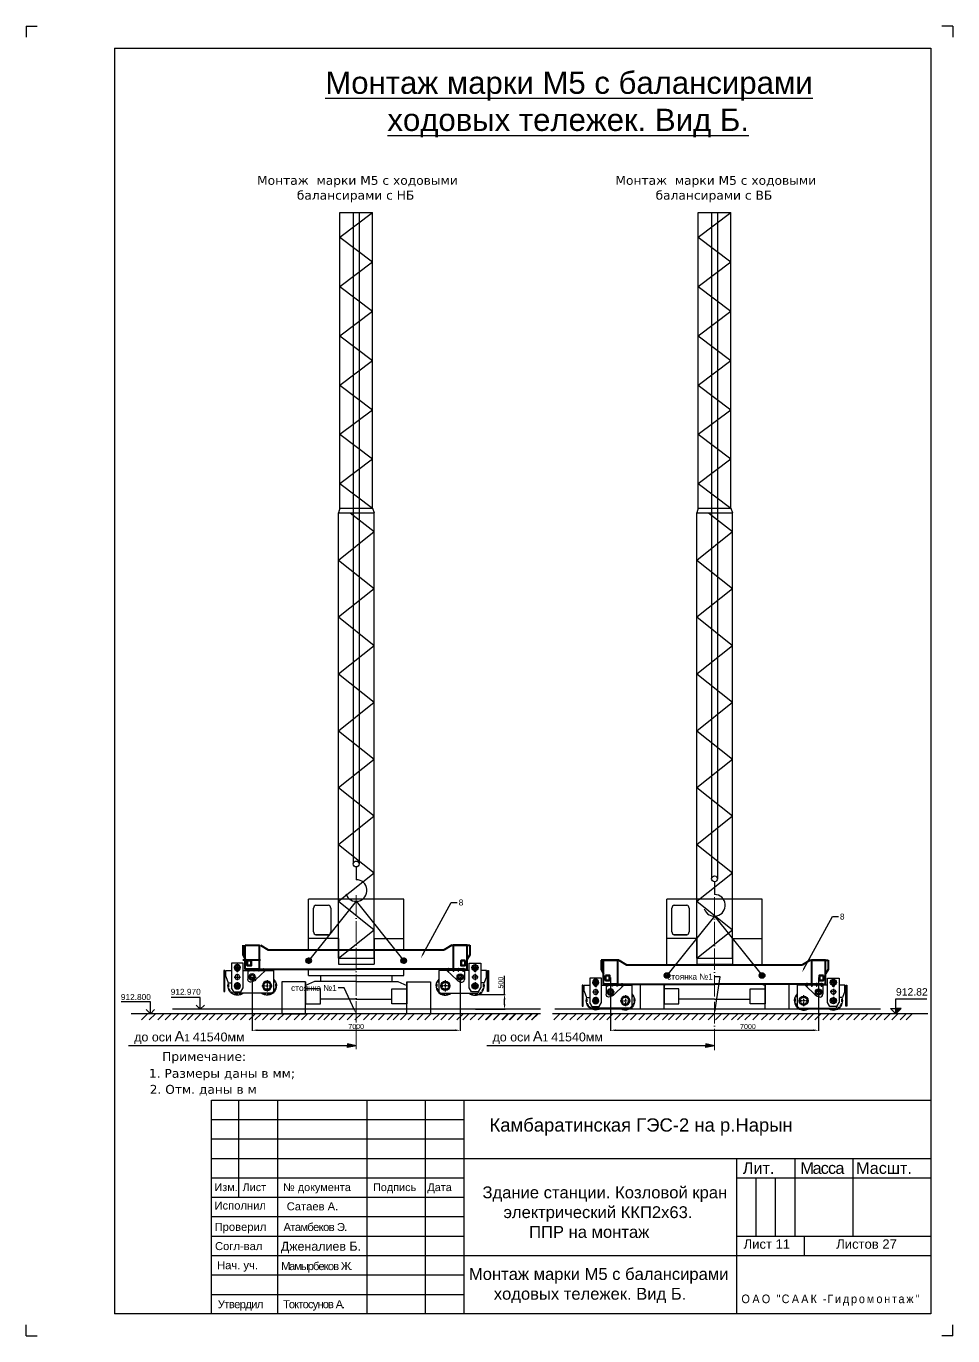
# Model space of a CAD drawing. Header units: millimetres. Extents: x 155577 to 993706, y -295114 to -113927.
# Drawn here: x 465454 to 496639, y -282929 to -238825 of the extents above; entities that cross this region are included whole.
import ezdxf
from ezdxf import colors
from ezdxf.entities.mleader import LeaderData, LeaderLine
from ezdxf.math import Vec2, Vec3

# ---------------------------------------------------------------- set-up
doc = ezdxf.new("R2010")
doc.units = ezdxf.units.MM
doc.linetypes.add('ACAD_ISO04W100', pattern=[30, 24, -3, 0, -3])
doc.linetypes.add('штриховая2', pattern=[9.525, 6.35, -3.175])
doc.layers.add('ось', color=160, linetype='Continuous', lineweight=15)
doc.layers.add('размер', color=84, linetype='Continuous', lineweight=18)
doc.styles.add('rom', font='times.ttf')
doc.styles.get("Standard").update_dxf_attribs({"font": 'arial.ttf'})
doc.dimstyles.new('ISO-25', dxfattribs={"dimtxt": 170, "dimasz": 170, "dimexe": 20, "dimexo": 10, "dimgap": 40, "dimtad": 1, "dimtxsty": 'Standard', "dimcen": 2.5, "dimadec": 0, "dimazin": 0, "dimtfac": 1, "dimtmove": 0, "dimatfit": 3, "dimfxl": 0, "dimarcsym": 0})

# ---------------------------------------------------------------- blocks, each defined once
blk = doc.blocks.new('ходов тележка 2')
for p, q in [((-400, -829), (-400, 0)), ((-400, 0), (0, 0)), ((0, 0), (0, -829)), ((-400, -245), (-1416, -245)), ((-1416, -245), (-1416, -1014)), ((-552, -206), (-1151, -206)), ((-1151, -206), (-1151, -246)), ((-1151, -206), (-1151, -246)), ((-1151, -246), (-816, -565)), ((-552, -246), (-552, -206)), ((-552, -245), (-552, -548)), ((-552, -246), (-552, -245)), ((191, -245), (0, -245)), ((191, -446), (191, -245)), ((-315, -960), (-400, -829)), ((-85, -960), (0, -829)), ((105, -658), (0, -658)), ((191, -446), (105, -658)), ((-1416, -1014), (-106, -1014)), ((-85, -960), (-315, -960)), ((-85, -960), (-106, -1014))]:
    blk.add_line(p, q)
at = {"linetype": 'ACAD_ISO04W100', "ltscale": 4}
for p, q in [((-78, -147), (-322, -147)), ((-200, -21), (-200, -305)), ((-200, -363), (-200, -575)), ((-1026, -764), (-1374, -764)), ((-1200, -576), (-1200, -951)), ((-80, -764), (-320, -764)), ((-93, -469), (-307, -469)), ((-200, -637), (-200, -884))]:
    blk.add_line(p, q, dxfattribs=at)
at = {"linetype": 'ACAD_ISO04W100', "ltscale": 2}
blk.add_line((-571, -469), (-829, -469), dxfattribs=at)
for points in [[(-1070, -189), (-1105, -189), (-1105, -206), (-1070, -206)], [(-1070, -245), (-1105, -245), (-1105, -262), (-1070, -262)], [(-907, -189), (-942, -189), (-942, -206), (-907, -206)], [(-907, -189), (-942, -189), (-942, -206), (-907, -206)], [(-907, -245), (-942, -245), (-942, -262), (-907, -262)], [(-907, -245), (-942, -245), (-942, -262), (-907, -262)], [(-744, -189), (-780, -189), (-780, -206), (-744, -206)], [(-744, -189), (-780, -189), (-780, -206), (-744, -206)], [(-744, -245), (-780, -245), (-780, -262), (-744, -262)], [(-744, -245), (-780, -245), (-780, -262), (-744, -262)], [(-582, -189), (-617, -189), (-617, -206), (-582, -206)], [(-582, -245), (-617, -245), (-617, -262), (-582, -262)], [(216, -245), (256, -245), (256, -953), (216, -953)]]:
    blk.add_lwpolyline(points, close=True)
for points in [[(-1079, -206), (-1079, -181), (-1096, -181), (-1096, -206)], [(-1096, -245), (-1096, -270), (-1079, -270), (-1079, -245)], [(-917, -206), (-917, -181), (-933, -181), (-933, -206)], [(-917, -206), (-917, -181), (-933, -181), (-933, -206)], [(-933, -245), (-933, -270), (-917, -270), (-917, -245)], [(-933, -245), (-933, -270), (-917, -270), (-917, -245)], [(-754, -206), (-754, -181), (-770, -181), (-770, -206)], [(-754, -206), (-754, -181), (-770, -181), (-770, -206)], [(-770, -245), (-770, -270), (-754, -270), (-754, -245)], [(-770, -245), (-770, -270), (-754, -270), (-754, -245)], [(-591, -206), (-591, -181), (-607, -181), (-607, -206)], [(-607, -245), (-607, -270), (-591, -270), (-591, -245)]]:
    blk.add_lwpolyline(points)
for centre, radius in [((-700, -469), 106), ((-760, -412), 8.66), ((-700, -469), 66.5), ((-638, -412), 8.66), ((-200, -147), 103), ((-200, -147), 80), ((-200, -469), 80.2), ((-200, -147), 40.2), ((-1200, -764), 156), ((-1200, -764), 134), ((-1310, -730), 8.66), ((-1310, -796), 8.66), ((-1280, -680), 8.66), ((-1280, -847), 8.66), ((-1233, -654), 8.66), ((-1233, -873), 8.66), ((-1167, -654), 8.66), ((-1167, -873), 8.66), ((-1120, -680), 8.66), ((-1120, -847), 8.66), ((-1090, -730), 8.66), ((-1090, -796), 8.66), ((-760, -533), 8.66), ((-638, -533), 8.66), ((-200, -764), 103), ((-200, -764), 80), ((-200, -764), 40.2)]:
    blk.add_circle(centre, radius)
for centre, radius, start, end in [((-199, -239), 43.3, 181.1905, 357.2684), ((-1200, -764), 315, 133.1834, 307.5665), ((-609, -337), 308, 227.7454, 258.2859), ((-646, -548), 93.8, 254.2629, 0.1237), ((-200, -764), 315, 232.4335, 19.7364)]:
    blk.add_arc(centre, radius, start, end)
at = {"linetype": 'штриховая2', "ltscale": 15}
for centre, start, end in [((-1200, -764), 138.0159, 300.5734), ((-200, -764), 239.4266, 21.5187)]:
    blk.add_arc(centre, 290, start, end, dxfattribs=at)
blk = doc.blocks.new('ГАК ДЭКа')
blk.add_line((284780, 30287), (284780, 29857))
blk.add_circle((284780, 30387), 100)
blk.add_arc((284780, 29494), 363, 198.8478, 90)
blk = doc.blocks.new('A4')
at = {"color": 4}
for p, q in [((839180.34, -1943.12), (839180.34, -1945.62)), ((839180.34, -1943.12), (839182.84, -1943.12)), ((839390.34, -1943.12), (839387.84, -1943.12)), ((839390.34, -1943.12), (839390.34, -1945.62)), ((839180.34, -2240.12), (839180.34, -2237.62)), ((839390.34, -2240.12), (839390.34, -2237.62)), ((839180.34, -2240.12), (839182.84, -2240.12)), ((839390.34, -2240.12), (839387.84, -2240.12))]:
    blk.add_line(p, q, dxfattribs=at)
for p, q in [((839200.34, -1948.12), (839200.34, -2235.12)), ((839200.34, -1948.12), (839385.34, -1948.12)), ((839385.34, -1948.12), (839385.34, -2235.12)), ((839385.34, -2235.12), (839200.34, -2235.12))]:
    blk.add_line(p, q)
blk = doc.blocks.new('*D99')
at = {"layer": 'Defpoints', "color": 0, "transparency": 16777216}
for p in [(473059, -270849), (480059, -270849), (480059, -272640)]:
    blk.add_point(p, dxfattribs=at)
at = {"layer": 'размер', "color": 0, "lineweight": -2, "transparency": 16777216}
for p, q in [((473059, -270859), (473059, -272660)), ((480059, -270859), (480059, -272660)), ((473229, -272640), (479889, -272640))]:
    blk.add_line(p, q, dxfattribs=at)
at = {"layer": 'размер', "color": 0, "transparency": 16777216}
for points in [[(473229, -272611), (473229, -272668), (473059, -272640)], [(479889, -272611), (479889, -272668), (480059, -272640)]]:
    blk.add_solid(points, dxfattribs=at)
at = {"layer": 'размер', "color": 0, "transparency": 16777216, "insert": (476559, -272513), "char_height": 170, "attachment_point": 5}
blk.add_mtext('7000', dxfattribs=at)
blk = doc.blocks.new('*D66')
at = {"layer": 'Defpoints', "color": 0, "transparency": 16777216}
for p in [(480559, -271434), (481553, -271434), (480561, -271934)]:
    blk.add_point(p, dxfattribs=at)
at = {"layer": 'размер', "color": 0, "lineweight": -2, "transparency": 16777216}
for p, q in [((481553, -271434), (481553, -270809)), ((480569, -271434), (481573, -271434)), ((481553, -271764), (481553, -271604)), ((480571, -271934), (481573, -271934))]:
    blk.add_line(p, q, dxfattribs=at)
at = {"layer": 'размер', "color": 0, "transparency": 16777216}
for points in [[(481524, -271604), (481581, -271604), (481553, -271434)], [(481524, -271764), (481581, -271764), (481553, -271934)]]:
    blk.add_solid(points, dxfattribs=at)
at = {"layer": 'размер', "color": 0, "transparency": 16777216, "insert": (481426, -271036), "char_height": 170, "attachment_point": 5, "rotation": 90}
blk.add_mtext('500', dxfattribs=at)
blk = doc.blocks.new('*D116')
at = {"layer": 'Defpoints', "color": 0, "transparency": 16777216}
for p in [(485119, -270849), (492119, -270849), (492119, -272640)]:
    blk.add_point(p, dxfattribs=at)
at = {"layer": 'размер', "color": 0, "lineweight": -2, "transparency": 16777216}
for p, q in [((485119, -270859), (485119, -272660)), ((492119, -270859), (492119, -272660)), ((485289, -272640), (491949, -272640))]:
    blk.add_line(p, q, dxfattribs=at)
at = {"layer": 'размер', "color": 0, "transparency": 16777216}
for points in [[(485289, -272611), (485289, -272668), (485119, -272640)], [(491949, -272611), (491949, -272668), (492119, -272640)]]:
    blk.add_solid(points, dxfattribs=at)
at = {"layer": 'размер', "color": 0, "transparency": 16777216, "insert": (489744, -272513), "char_height": 170, "attachment_point": 5}
blk.add_mtext('7000', dxfattribs=at)

msp = doc.modelspace()

# ---------------------------------------------------------------- hatches: boundary and pattern name
for points in [[(494721.237, -272083.806), (494898.013, -271907.029), (494721.237, -271907.029)], [(476558.877, -273159.617), (476266.563, -273100.194), (476266.563, -273159.617), (476266.563, -273219.04)], [(488619.281, -273159.617), (488326.968, -273100.194), (488326.968, -273159.617), (488326.968, -273219.04)]]:
    msp.add_hatch(color=256).paths.add_polyline_path(points)

# ---------------------------------------------------------------- linework, layer by layer
for p, q in [((476008.877, -255059.241), (476008.877, -245100.96)), ((476008.877, -245100.96), (477108.877, -245100.96)), ((476008.877, -245930.817), (477108.877, -245100.96)), ((476459.169, -245100.96), (476458.762, -267009.432)), ((476658.547, -245100.96), (476658.76, -267035.277)), ((477108.877, -255059.241), (477108.877, -245100.96)), ((488069.281, -255059.241), (488069.281, -245100.96)), ((488069.281, -245100.96), (489169.281, -245100.96)), ((488069.281, -245930.817), (489169.281, -245100.96)), ((488519.583, -245100.96), (488519.166, -267509.432)), ((488718.947, -245100.96), (488719.165, -267535.277)), ((489169.281, -255059.241), (489169.281, -245100.96)), ((476008.877, -245930.817), (477108.877, -246760.673)), ((488069.281, -245930.817), (489169.281, -246760.673)), ((476008.877, -247590.53), (477108.877, -246760.673)), ((488069.281, -247590.53), (489169.281, -246760.673)), ((476008.877, -247590.53), (477108.877, -248420.387)), ((488069.281, -247590.53), (489169.281, -248420.387)), ((476008.877, -249250.244), (477108.877, -248420.387)), ((488069.281, -249250.244), (489169.281, -248420.387)), ((476008.877, -249250.244), (477108.877, -250080.1)), ((488069.281, -249250.244), (489169.281, -250080.1)), ((476008.877, -250909.957), (477108.877, -250080.1)), ((488069.281, -250909.957), (489169.281, -250080.1)), ((476008.877, -250909.957), (477108.877, -251739.814)), ((488069.281, -250909.957), (489169.281, -251739.814)), ((476008.877, -252569.67), (477108.877, -251739.814)), ((488069.281, -252569.67), (489169.281, -251739.814)), ((476008.877, -252569.67), (477108.877, -253399.527)), ((488069.281, -252569.67), (489169.281, -253399.527)), ((476008.877, -254229.384), (477108.877, -253399.527)), ((488069.281, -254229.384), (489169.281, -253399.527)), ((476008.877, -254229.384), (477108.877, -255059.241)), ((488069.281, -254229.384), (489169.281, -255059.241)), ((476008.877, -255059.241), (475958.877, -255209.241)), ((475958.877, -270209.241), (475958.877, -255209.241)), ((475958.877, -255209.241), (477158.877, -255209.241)), ((476008.877, -255059.241), (477108.877, -255059.241)), ((476358.82, -255209.241), (477158.877, -255847.581)), ((477108.877, -255059.241), (477158.877, -255209.241)), ((477158.877, -270209.241), (477158.877, -255209.241)), ((488069.281, -255059.241), (488019.281, -255209.241)), ((488019.281, -270209.241), (488019.281, -255209.241)), ((488019.281, -255209.241), (489219.281, -255209.241)), ((488069.281, -255059.241), (489169.281, -255059.241)), ((488419.225, -255209.241), (489219.281, -255847.581)), ((489169.281, -255059.241), (489219.281, -255209.241)), ((489219.281, -270209.241), (489219.281, -255209.241)), ((475958.877, -256805.025), (477158.877, -255847.581)), ((488019.281, -256805.025), (489219.281, -255847.581)), ((475958.877, -256805.025), (477158.877, -257762.469)), ((488019.281, -256805.025), (489219.281, -257762.469)), ((475958.877, -258719.913), (477158.877, -257762.469)), ((488019.281, -258719.913), (489219.281, -257762.469)), ((475958.877, -258719.913), (477158.877, -259677.357)), ((488019.281, -258719.913), (489219.281, -259677.357)), ((475958.877, -260634.801), (477158.877, -259677.357)), ((488019.281, -260634.801), (489219.281, -259677.357)), ((475958.877, -260634.801), (477158.877, -261592.245)), ((488019.281, -260634.801), (489219.281, -261592.245)), ((475958.877, -262549.689), (477158.877, -261592.245)), ((488019.281, -262549.689), (489219.281, -261592.245)), ((475958.877, -262549.689), (477158.877, -263507.133)), ((488019.281, -262549.689), (489219.281, -263507.133)), ((475958.877, -264464.577), (477158.877, -263507.133)), ((488019.281, -264464.577), (489219.281, -263507.133)), ((475958.877, -264464.577), (477158.877, -265422.021)), ((488019.281, -264464.577), (489219.281, -265422.021)), ((475958.877, -266379.465), (477158.877, -265422.021)), ((488019.281, -266379.465), (489219.281, -265422.021)), ((475958.877, -266379.465), (477158.877, -267336.909)), ((488019.281, -266379.465), (489219.281, -267336.909)), ((475958.877, -268294.353), (477158.877, -267336.909)), ((488019.281, -268294.353), (489219.281, -267336.909)), ((474958.877, -269933.806), (474958.877, -268228.806)), ((478158.877, -268228.806), (474958.877, -268228.806)), ((475126.455, -269329.04), (475126.455, -268523.43)), ((475205.889, -268423.524), (475623.983, -268423.524)), ((475703.418, -268523.43), (475703.418, -269329.04)), ((475958.877, -268294.353), (477158.877, -269251.797)), ((478158.877, -269933.806), (478158.877, -268228.806)), ((487019.281, -270433.806), (487019.281, -268228.806)), ((490219.281, -268228.806), (487019.281, -268228.806)), ((487186.86, -269329.04), (487186.86, -268523.43)), ((487266.294, -268423.524), (487684.388, -268423.524)), ((487763.822, -268523.43), (487763.822, -269329.04)), ((488019.281, -268294.353), (489219.281, -269251.797)), ((490219.281, -270433.806), (490219.281, -268228.806)), ((475623.983, -269428.946), (475205.889, -269428.946)), ((475205.889, -269428.946), (475623.983, -269428.946)), ((475958.877, -270209.241), (477158.877, -269251.797)), ((487684.388, -269428.946), (487266.294, -269428.946)), ((487266.294, -269428.946), (487684.388, -269428.946)), ((488019.281, -270209.241), (489219.281, -269251.797)), ((475958.877, -269548.503), (474958.877, -269548.503)), ((475958.877, -269548.503), (475958.877, -270409.241)), ((477158.877, -269548.503), (477158.877, -270409.241)), ((477158.877, -269548.503), (478158.877, -269548.503)), ((488019.281, -269548.503), (487019.281, -269548.503)), ((488019.281, -269548.503), (488019.281, -270409.241)), ((489219.281, -269548.503), (489219.281, -270409.241)), ((489219.281, -269548.503), (490219.281, -269548.503)), ((474857.277, -270295.984), (475060.476, -270295.984)), ((474958.877, -270192.322), (474958.877, -270399.647)), ((475958.877, -270209.241), (477158.877, -270209.241)), ((478057.277, -270295.984), (478260.476, -270295.984)), ((478158.877, -270192.322), (478158.877, -270399.647)), ((488019.281, -270209.241), (489219.281, -270209.241)), ((474958.877, -270799.082), (478158.877, -270799.082)), ((475359.439, -270799.082), (475359.439, -270999.082)), ((475359.439, -270799.082), (477758.314, -270799.082)), ((475958.877, -270409.241), (477158.877, -270409.241)), ((477758.314, -270799.082), (477758.314, -270999.082)), ((478158.877, -270799.082), (478158.877, -270586.078)), ((486917.682, -270795.984), (487120.881, -270795.984)), ((487019.281, -270692.322), (487019.281, -270899.647)), ((488019.281, -270409.241), (489219.281, -270409.241)), ((490117.682, -270795.984), (490320.881, -270795.984)), ((490219.281, -270692.322), (490219.281, -270899.647)), ((474858.877, -271013.806), (474058.877, -271013.806)), ((474058.877, -271013.806), (474058.877, -272083.806)), ((475159.439, -270999.082), (474858.877, -271131.306)), ((474858.877, -272083.806), (474858.877, -271013.806)), ((474858.877, -271013.806), (474858.877, -271248.806)), ((476558.877, -270999.082), (475159.439, -270999.082)), ((476558.877, -270999.082), (477958.314, -270999.082)), ((477958.314, -270999.082), (478258.877, -271131.306)), ((478258.877, -271013.806), (479058.877, -271013.806)), ((478258.877, -272083.806), (478258.877, -271013.806)), ((478258.877, -271013.806), (478258.877, -271248.806)), ((479058.877, -271013.806), (479058.877, -272083.806)), ((486119.281, -271086.078), (486119.281, -271933.806)), ((486919.281, -271933.806), (486919.281, -271086.078)), ((487022.091, -271086.078), (486919.281, -271131.306)), ((486919.281, -271086.078), (486919.281, -271248.806)), ((490216.472, -271086.078), (490319.281, -271131.306)), ((490319.281, -271933.806), (490319.281, -271086.078)), ((490319.281, -271086.078), (490319.281, -271248.806)), ((491119.281, -271086.078), (491119.281, -271933.806)), ((471311.95, -271533.806), (470329.173, -271533.806)), ((471311.95, -271933.806), (471311.95, -271533.806)), ((476558.877, -271588.806), (475358.877, -271588.806)), ((476558.877, -271588.806), (477758.877, -271588.806)), ((488619.281, -271588.806), (487419.281, -271588.806)), ((488619.281, -271588.806), (489819.281, -271588.806)), ((494721.237, -272083.806), (494721.237, -271583.806)), ((494721.237, -271583.806), (495759.766, -271583.806)), ((469633.309, -271683.806), (468650.532, -271683.806)), ((470372.241, -272083.806), (468985.614, -272083.806)), ((469333.925, -272287.453), (469537.572, -272083.806)), ((469633.309, -272083.806), (469491.887, -271942.384)), ((469596.557, -272287.453), (469800.204, -272083.806)), ((469633.309, -272083.806), (469633.309, -271683.806)), ((469633.309, -272083.806), (469774.73, -271942.384)), ((469881.702, -272287.453), (470085.349, -272083.806)), ((469881.702, -272287.453), (470085.349, -272083.806)), ((469881.702, -272287.453), (470085.349, -272083.806)), ((470129.325, -272287.453), (470332.972, -272083.806)), ((482764.765, -271933.806), (470372.241, -271933.806)), ((470391.957, -272287.453), (470595.604, -272083.806)), ((470677.102, -272287.453), (470880.749, -272083.806)), ((470878.268, -272287.453), (471081.915, -272083.806)), ((470878.268, -272287.453), (471081.915, -272083.806)), ((471125.891, -272287.453), (471329.538, -272083.806)), ((471311.95, -271933.806), (471170.528, -271792.384)), ((471311.95, -271933.806), (471453.371, -271792.384)), ((471388.523, -272287.453), (471592.17, -272083.806)), ((471608.719, -272287.453), (471812.366, -272083.806)), ((471871.351, -272287.453), (472074.998, -272083.806)), ((472156.496, -272287.453), (472360.143, -272083.806)), ((472156.496, -272287.453), (472360.143, -272083.806)), ((472156.496, -272287.453), (472360.143, -272083.806)), ((472404.119, -272287.453), (472607.766, -272083.806)), ((472666.751, -272287.453), (472870.398, -272083.806)), ((472951.896, -272287.453), (473155.543, -272083.806)), ((473153.062, -272287.453), (473356.709, -272083.806)), ((473153.062, -272287.453), (473356.709, -272083.806)), ((473400.685, -272287.453), (473604.332, -272083.806)), ((473663.317, -272287.453), (473866.964, -272083.806)), ((473926.304, -272287.453), (474129.951, -272083.806)), ((474188.937, -272287.453), (474392.583, -272083.806)), ((474474.081, -272287.453), (474677.728, -272083.806)), ((474474.081, -272287.453), (474677.728, -272083.806)), ((474474.081, -272287.453), (474677.728, -272083.806)), ((474721.704, -272287.453), (474925.351, -272083.806)), ((474984.337, -272287.453), (475187.983, -272083.806)), ((475269.481, -272287.453), (475473.128, -272083.806)), ((475470.647, -272287.453), (475674.294, -272083.806)), ((475470.647, -272287.453), (475674.294, -272083.806)), ((475718.27, -272287.453), (475921.917, -272083.806)), ((475980.902, -272287.453), (476184.549, -272083.806)), ((476255.626, -272287.453), (476459.272, -272083.806)), ((476518.258, -272287.453), (476721.905, -272083.806)), ((476803.403, -272287.453), (477007.05, -272083.806)), ((476803.403, -272287.453), (477007.05, -272083.806)), ((476803.403, -272287.453), (477007.05, -272083.806)), ((477051.026, -272287.453), (477254.672, -272083.806)), ((477313.658, -272287.453), (477517.305, -272083.806)), ((477598.803, -272287.453), (477802.45, -272083.806)), ((477799.969, -272287.453), (478003.616, -272083.806)), ((477799.969, -272287.453), (478003.616, -272083.806)), ((478047.592, -272287.453), (478251.238, -272083.806)), ((478310.224, -272287.453), (478513.871, -272083.806)), ((478607.694, -272287.453), (478811.341, -272083.806)), ((478870.327, -272287.453), (479073.974, -272083.806)), ((479155.472, -272287.453), (479359.118, -272083.806)), ((479155.472, -272287.453), (479359.118, -272083.806)), ((479155.472, -272287.453), (479359.118, -272083.806)), ((479403.094, -272287.453), (479606.741, -272083.806)), ((479665.727, -272287.453), (479869.374, -272083.806)), ((479950.872, -272287.453), (480154.518, -272083.806)), ((480152.038, -272287.453), (480355.684, -272083.806)), ((480152.038, -272287.453), (480355.684, -272083.806)), ((480399.66, -272287.453), (480603.307, -272083.806)), ((480662.293, -272287.453), (480865.939, -272083.806)), ((480914.572, -272287.453), (481118.219, -272083.806)), ((480931.341, -272287.453), (481134.988, -272083.806)), ((481177.204, -272287.453), (481380.851, -272083.806)), ((481193.973, -272287.453), (481397.62, -272083.806)), ((481462.349, -272287.453), (481665.996, -272083.806)), ((481462.349, -272287.453), (481665.996, -272083.806)), ((481462.349, -272287.453), (481665.996, -272083.806)), ((481479.118, -272287.453), (481682.765, -272083.806)), ((481479.118, -272287.453), (481682.765, -272083.806)), ((481479.118, -272287.453), (481682.765, -272083.806)), ((481709.972, -272287.453), (481913.619, -272083.806)), ((481726.741, -272287.453), (481930.388, -272083.806)), ((481972.604, -272287.453), (482176.251, -272083.806)), ((481989.373, -272287.453), (482193.02, -272083.806)), ((482257.749, -272287.453), (482461.396, -272083.806)), ((482274.518, -272287.453), (482478.165, -272083.806)), ((482458.915, -272287.453), (482662.562, -272083.806)), ((482458.915, -272287.453), (482662.562, -272083.806)), ((482475.684, -272287.453), (482679.331, -272083.806)), ((483206.135, -272287.453), (483409.782, -272083.806)), ((494205.961, -271933.806), (483240.303, -271933.806)), ((483468.767, -272287.453), (483672.414, -272083.806)), ((483753.912, -272287.453), (483957.559, -272083.806)), ((483753.912, -272287.453), (483957.559, -272083.806)), ((483753.912, -272287.453), (483957.559, -272083.806)), ((484001.535, -272287.453), (484205.182, -272083.806)), ((484264.167, -272287.453), (484467.814, -272083.806)), ((484549.312, -272287.453), (484752.959, -272083.806)), ((484750.478, -272287.453), (484954.125, -272083.806)), ((484750.478, -272287.453), (484954.125, -272083.806)), ((484998.101, -272287.453), (485201.748, -272083.806)), ((485260.733, -272287.453), (485464.38, -272083.806)), ((485523.72, -272287.453), (485727.367, -272083.806)), ((485786.353, -272287.453), (485989.999, -272083.806)), ((486071.497, -272287.453), (486275.144, -272083.806)), ((486071.497, -272287.453), (486275.144, -272083.806)), ((486071.497, -272287.453), (486275.144, -272083.806)), ((486319.12, -272287.453), (486522.767, -272083.806)), ((486581.753, -272287.453), (486785.399, -272083.806)), ((486866.897, -272287.453), (487070.544, -272083.806)), ((487068.063, -272287.453), (487271.71, -272083.806)), ((487068.063, -272287.453), (487271.71, -272083.806)), ((487315.686, -272287.453), (487519.333, -272083.806)), ((487578.319, -272287.453), (487781.965, -272083.806)), ((487853.042, -272287.453), (488056.689, -272083.806)), ((488115.674, -272287.453), (488319.321, -272083.806)), ((488400.819, -272287.453), (488604.466, -272083.806)), ((488400.819, -272287.453), (488604.466, -272083.806)), ((488400.819, -272287.453), (488604.466, -272083.806)), ((488648.442, -272287.453), (488852.089, -272083.806)), ((488911.074, -272287.453), (489114.721, -272083.806)), ((489196.219, -272287.453), (489399.866, -272083.806)), ((489397.385, -272287.453), (489601.032, -272083.806)), ((489397.385, -272287.453), (489601.032, -272083.806)), ((489645.008, -272287.453), (489848.655, -272083.806)), ((489907.64, -272287.453), (490111.287, -272083.806)), ((490205.111, -272287.453), (490408.757, -272083.806)), ((490467.743, -272287.453), (490671.39, -272083.806)), ((490752.888, -272287.453), (490956.535, -272083.806)), ((490752.888, -272287.453), (490956.535, -272083.806)), ((490752.888, -272287.453), (490956.535, -272083.806)), ((491000.511, -272287.453), (491204.157, -272083.806)), ((491263.143, -272287.453), (491466.79, -272083.806)), ((491548.288, -272287.453), (491751.934, -272083.806)), ((491749.454, -272287.453), (491953.1, -272083.806)), ((491749.454, -272287.453), (491953.1, -272083.806)), ((491997.077, -272287.453), (492200.723, -272083.806)), ((492259.709, -272287.453), (492463.356, -272083.806)), ((492511.988, -272287.453), (492715.635, -272083.806)), ((492774.62, -272287.453), (492978.267, -272083.806)), ((493059.765, -272287.453), (493263.412, -272083.806)), ((493059.765, -272287.453), (493263.412, -272083.806)), ((493059.765, -272287.453), (493263.412, -272083.806)), ((493307.388, -272287.453), (493511.035, -272083.806)), ((493570.02, -272287.453), (493773.667, -272083.806)), ((493855.165, -272287.453), (494058.812, -272083.806)), ((494056.331, -272287.453), (494259.978, -272083.806)), ((494056.331, -272287.453), (494259.978, -272083.806)), ((495453.68, -272083.806), (494091.216, -272083.806)), ((494323.372, -272287.453), (494527.019, -272083.806)), ((495798.648, -272083.806), (494412.022, -272083.806)), ((494721.237, -272083.806), (494544.46, -271907.029)), ((494544.46, -271907.029), (494721.237, -271907.029)), ((494586.005, -272287.453), (494789.651, -272083.806)), ((494721.237, -272083.806), (494898.013, -271907.029)), ((494898.013, -271907.029), (494721.237, -271907.029)), ((494871.149, -272287.453), (495074.796, -272083.806)), ((495072.315, -272287.453), (495275.962, -272083.806)), ((495072.315, -272287.453), (495275.962, -272083.806)), ((476266.563, -273159.617), (468899.565, -273159.617)), ((476558.877, -273159.617), (476266.563, -273100.194)), ((476266.563, -273100.194), (476266.563, -273159.617)), ((476558.877, -273159.617), (476266.563, -273219.04)), ((476266.563, -273219.04), (476266.563, -273159.617)), ((488326.968, -273159.617), (480959.969, -273159.617)), ((488619.281, -273159.617), (488326.968, -273100.194)), ((488326.968, -273100.194), (488326.968, -273159.617)), ((488619.281, -273159.617), (488326.968, -273219.04)), ((488326.968, -273219.04), (488326.968, -273159.617)), ((471694.114, -282186.761), (471694.114, -274991.582)), ((471694.114, -274991.582), (495896.079, -274991.582)), ((472609.864, -278262.118), (472609.864, -274991.582)), ((473918.079, -282186.761), (473918.079, -274991.582)), ((476926.972, -282186.761), (476926.972, -274991.582)), ((478889.293, -282186.761), (478889.293, -274991.582)), ((480197.507, -282186.761), (480197.507, -274991.582)), ((471694.114, -275645.69), (480197.507, -275645.69)), ((471694.114, -276299.797), (480197.507, -276299.797)), ((471694.114, -276953.904), (495896.079, -276953.904)), ((471694.114, -276953.904), (495896.079, -276953.904)), ((489355.008, -276953.904), (489355.008, -282186.761)), ((491317.329, -276953.904), (491317.329, -279570.333)), ((493279.651, -276953.904), (493279.651, -279570.333)), ((495896.079, -276781.361), (495896.079, -282186.761)), ((471694.114, -277608.011), (480197.507, -277608.011)), ((489355.008, -277608.011), (495896.079, -277608.011)), ((490009.115, -277608.011), (490009.115, -279570.333)), ((490663.222, -277608.011), (490663.222, -279570.333)), ((471694.114, -278262.118), (480197.507, -278262.118)), ((471694.114, -278262.118), (480197.507, -278262.118)), ((471694.114, -278916.225), (480197.507, -278916.225)), ((471694.114, -278916.225), (480197.507, -278916.225)), ((471694.114, -279570.333), (480197.507, -279570.333)), ((489355.008, -279570.333), (495896.079, -279570.333)), ((491639.801, -279570.333), (491639.801, -280224.44)), ((471694.114, -280224.44), (495896.079, -280224.44)), ((471694.114, -280878.547), (480197.507, -280878.547)), ((471694.114, -280878.547), (480197.507, -280878.547)), ((471694.114, -281532.654), (480197.507, -281532.654))]:
    msp.add_line(p, q)
at = {"lineweight": 30}
for p, q in [((476558.877, -268295.984), (474958.877, -270295.984)), ((476558.877, -268295.984), (478158.877, -270295.984)), ((488619.281, -268795.984), (487019.281, -270795.984)), ((488619.281, -268795.984), (490219.281, -270795.984)), ((474958.877, -270799.082), (474958.877, -270586.078)), ((476558.877, -271588.806), (476558.877, -271588.806)), ((476558.877, -271588.806), (476558.877, -271588.806)), ((488619.281, -271588.806), (488619.281, -271588.806)), ((488619.281, -271588.806), (488619.281, -271588.806)), ((482764.765, -272083.806), (470372.241, -272083.806)), ((474058.877, -272083.806), (474858.877, -272083.806)), ((479058.877, -272083.806), (478258.877, -272083.806)), ((494412.022, -272083.806), (483165.78, -272083.806))]:
    msp.add_line(p, q, dxfattribs=at)
at = {"lineweight": 40}
for p, q in [((472738.877, -269773.806), (472738.877, -270093.806)), ((473338.877, -269773.806), (473598.877, -269933.806)), ((479778.877, -269773.806), (479518.877, -269933.806)), ((479778.877, -269773.806), (480378.877, -269773.806)), ((480378.877, -269773.806), (480378.877, -270093.806)), ((472738.877, -270093.806), (472818.877, -270240.469)), ((473338.877, -270273.806), (472738.877, -270273.806)), ((473598.877, -269933.806), (479518.877, -269933.806)), ((480378.877, -270093.806), (480298.877, -270240.469)), ((485399.281, -270273.806), (484799.281, -270273.806)), ((484799.281, -270273.806), (484799.281, -270593.806)), ((485399.281, -270273.806), (485659.281, -270433.806)), ((491839.281, -270273.806), (491579.281, -270433.806)), ((491839.281, -270273.806), (492439.281, -270273.806)), ((492439.281, -270273.806), (492439.281, -270593.806)), ((473298.877, -270586.078), (476558.877, -270586.078)), ((479607.448, -270586.078), (476558.877, -270586.078)), ((480206.857, -270586.078), (479607.448, -270586.078)), ((484799.281, -270593.806), (484879.281, -270740.469)), ((485659.281, -270433.806), (491579.281, -270433.806)), ((492439.281, -270593.806), (492359.281, -270740.469)), ((485359.281, -271086.078), (488619.281, -271086.078)), ((491667.853, -271086.078), (488619.281, -271086.078)), ((492267.262, -271086.078), (491667.853, -271086.078))]:
    msp.add_line(p, q, dxfattribs=at)
for points in [[(472818.877, -269773.806), (473298.877, -269773.806), (473298.877, -270586.078), (472818.877, -270586.078)], [(480298.877, -269773.806), (479818.877, -269773.806), (479818.877, -270586.078), (480298.877, -270586.078)], [(484879.281, -270273.806), (485359.281, -270273.806), (485359.281, -271086.078), (484879.281, -271086.078)], [(492359.281, -270273.806), (491879.281, -270273.806), (491879.281, -271086.078), (492359.281, -271086.078)]]:
    msp.add_lwpolyline(points, close=True, dxfattribs=at)
at = {"lineweight": 50}
for points in [[(472892.007, -270291.958), (473028.525, -270291.958), (473028.525, -270458.642), (472892.007, -270458.642)], [(480225.746, -270291.958), (480089.228, -270291.958), (480089.228, -270458.642), (480225.746, -270458.642)], [(484952.412, -270791.958), (485088.93, -270791.958), (485088.93, -270958.642), (484952.412, -270958.642)], [(492286.151, -270791.958), (492149.633, -270791.958), (492149.633, -270958.642), (492286.151, -270958.642)]]:
    msp.add_lwpolyline(points, close=True, dxfattribs=at)
for points in [[(475358.877, -271248.806), (474858.877, -271248.806), (474858.877, -271748.806), (475358.877, -271748.806)], [(477758.877, -271248.806), (478258.877, -271248.806), (478258.877, -271748.806), (477758.877, -271748.806)], [(487419.281, -271248.806), (486919.281, -271248.806), (486919.281, -271748.806), (487419.281, -271748.806)], [(489819.281, -271248.806), (490319.281, -271248.806), (490319.281, -271748.806), (489819.281, -271748.806)]]:
    msp.add_lwpolyline(points, close=True)
at = {"lineweight": 40}
for centre in [(474958.877, -270295.984), (478158.877, -270295.984), (487019.281, -270795.984), (490219.281, -270795.984)]:
    msp.add_circle(centre, 83.126, dxfattribs=at)
for centre in [(474958.877, -270295.984), (478158.877, -270295.984), (487019.281, -270795.984), (490219.281, -270795.984)]:
    msp.add_circle(centre, 57.005)
for centre, radius, start, end in [((475229.051, -268523.471), 102.596, 103.0470986, 179.9768948), ((475600.822, -268523.471), 102.596, 0.0231052, 76.9529014), ((487289.455, -268523.471), 102.596, 103.0470986, 179.9768948), ((487661.227, -268523.471), 102.596, 0.0231052, 76.9529014), ((475229.051, -269328.999), 102.596, 180.0231052, 256.9529014), ((475600.822, -269328.999), 102.596, 283.0470986, 359.9768948), ((487289.455, -269328.999), 102.596, 180.0231052, 256.9529014), ((487661.227, -269328.999), 102.596, 283.0470986, 359.9768948), ((474958.877, -270295.984), 83.126, 208.7634881, 331.2365119), ((474958.877, -270295.984), 57.005, 224.5630172, 315.4369828), ((478158.877, -270295.984), 83.126, 208.7634881, 331.2365119), ((478158.877, -270295.984), 57.005, 224.5630172, 315.4369828), ((487019.281, -270795.984), 83.126, 208.7634881, 331.2365119), ((487019.281, -270795.984), 57.005, 224.5630172, 315.4369828), ((490219.281, -270795.984), 83.126, 208.7634881, 331.2365119), ((490219.281, -270795.984), 57.005, 224.5630172, 315.4369828)]:
    msp.add_arc(centre, radius, start, end)
at = {"layer": 'ось', "linetype": 'ACAD_ISO04W100', "ltscale": 30}
for p, q in [((476558.877, -273280.367), (476558.877, -268086.463)), ((488619.281, -273306.295), (488619.281, -268158.735))]:
    msp.add_line(p, q, dxfattribs=at)

# ---------------------------------------------------------------- block references
at = {"color": 4, "xscale": 148.5, "yscale": 148.5, "zscale": 148.5}
msp.add_blockref('A4', (-124152827.199, 49729.164), dxfattribs=at)
for name, p in [('ГАК ДЭКа', (191778.797, -297426.813)), ('ГАК ДЭКа', (203839.201, -297926.813)), ('ходов тележка 2', (480758.877, -270379.806)), ('ходов тележка 2', (492819.281, -270879.806))]:
    msp.add_blockref(name, p)
at = {"xscale": -1}
for p in [(472358.877, -270379.806), (484419.281, -270879.806)]:
    msp.add_blockref('ходов тележка 2', p, dxfattribs=at)

# ---------------------------------------------------------------- texts
at = {"attachment_point": 1}
for s, insert, char_height, width in [('\\pi720.95;{\\LМонтаж марки М5 с балансирами \\P\\pi2810.1;ходовых тележек. Вид Б. }', (474799.207, -240352.912), 750, 17700.9463), ('\\pi239.73;{\\fVerdana|b0|i0|c204|p34;Монтаж  марки М5 с ходовыми \\P\\pi1577.1;балансирами с НБ}', (472984.276, -243866.538), 300, 7027.28536), ('\\pi239.73;{\\fVerdana|b0|i0|c204|p34;Монтаж  марки М5 с ходовыми \\P\\pi1590.7;балансирами с ВБ}', (485044.69, -243866.538), 300, 7027.28536), ('912.970', (470317.95, -271244.681), 200, 663.51782), ('912.82', (494726.228, -271222.4), 250, 829.39728), ('912.800', (468639.309, -271419.742), 200, 663.51782), ('{\\H1.3468x;до оси\\H0.7425x; \\H1.5713x;А\\H0.71427x;1 \\H1.2x;41540мм}', (469087.878, -272665.586), 222.75, 5070.15004), ('{\\H1.3468x;до оси\\H0.7425x; \\H1.5713x;А\\H0.71427x;1 \\H1.2x;41540мм}', (481148.283, -272665.586), 222.75, 5070.15004), ('{\\fVerdana|b0|i0|c204|p34;Примечание:}', (470029.46, -273369.849), 300, 3384.09673), ('{\\fVerdana|b0|i0|c204|p34;1. Размеры даны в мм;}', (469583.24, -273940.778), 300, 5351.06305), ('{\\fVerdana|b0|i0|c204|p34;2. Отм. даны в м}', (469608.442, -274479.749), 300, 5294.04981), ('Камбаратинская ГЭС-2 на р.Нарын', (481045.764, -275606.474), 444.79287, 15409.40209), ('{\\H1.5x;Лит.}', (489569.626, -277083.468), 261.64286, 1218.85232), ('{\\H1.5x;\\T0.9;Масса}', (491508.312, -277083.468), 261.64286, 1218.85232), ('{\\H1.5x;Масшт.}', (493385.188, -277083.468), 261.64286, 1218.85232), ('Изм.', (471788.922, -277793.965), 261.6429, 3075.09004), ('Лист', (472735.045, -277793.965), 261.6429, 3075.09004), ('{\\fArial|b0|i0|c204|p34;№ документа}', (474099.441, -277793.965), 261.64286, 3075.09004), ('Подпись ', (477125.19, -277793.965), 261.6429, 1589.57003), ('Дата', (478954.379, -277793.965), 261.6429, 725.22237), ('\\pi102.31;Здание станции. Козловой кран \\P\\pi808.31;электрический ККП2х63.\\P\\pi1671.1;ППР на монтаж', (480708.741, -277899.289), 399.33282, 8449.96999), ('Исполнил', (471791.989, -278407.235), 269.5497, 1536.4293), ('Сатаев А.', (474221.674, -278434.543), 269.5497, 2643.40605), ('Проверил', (471795.043, -279126.596), 269.5497, 1536.4293), ('{\\T0.9;Атамбеков Э}.', (474112.984, -279130.17), 269.54965, 2835.52721), ('Согл-вал', (471808.805, -279773.361), 269.5497, 1536.4293), ('Дженалиев Б.', (474022.928, -279764.223), 299.49961, 2761.70796), ('Лист 11', (489599.088, -279683.028), 313.9714, 2154.93112), ('Листов 27', (492715.894, -279683.028), 313.9714, 2154.93112), ('Нач. уч.', (471877.969, -280416.514), 269.5497, 2076.7043), ('{\\T0.85;Мамырбеков Ж\\T0.75;.}', (474032.364, -280446.784), 269.54965, 3102.1488), ('\\pi564.97;Монтаж марки М5 с балансирами \\P\\pi1400.6;ходовых тележек. Вид Б. ', (479789.43, -280647.926), 399.33282, 10161.107), ('{\\T0.9;Утвердил}', (471900.709, -281729.935), 269.54965, 1536.4293), ('{\\T0.85;Токтосунов А.}', (474097.451, -281729.935), 269.54965, 3177.93611)]:
    msp.add_mtext(s, dxfattribs=dict(at, insert=insert, char_height=char_height, width=width))
at = {"linetype": 'Continuous', "insert": (492542.808, -281728.601), "char_height": 430.567809, "width": 6162.98546, "attachment_point": 5, "style": 'rom'}
msp.add_mtext('{\\fArial|b0|i0|c204|p34;\\H0.6733x;\\W0.9;\\T1.3;ОАО "СААК \\fArial|b0|i0|c0|p34;-\\fArial|b0|i0|c204|p34;Гидромонтаж\\fArial|b0|i0|c0|p34;"\\Fsimplex|c0;\\H1.485x;\\Q12;\\T1; }', dxfattribs=at)

# ---------------------------------------------------------------- dimensions: what is measured, and where the dimension line sits
at = {"layer": 'размер'}
for base, p1, p2, picture, middle in [((480058.877, -272639.628), (473058.877, -270848.806), (480058.877, -270848.806), '*D99', (476558.877, -272639.628)), ((492119.281, -272639.628), (485119.281, -270848.806), (492119.281, -270848.806), '*D116', (489743.504, -272639.628))]:
    dim = msp.add_linear_dim(base=base, p1=p1, p2=p2, dimstyle='ISO-25', dxfattribs=at)
    dim.commit()
    dim.dimension.update_dxf_attribs({"geometry": picture, "text_midpoint": middle, "dimtype": 160})
dim = msp.add_linear_dim(base=(481552.751, -271433.806), p1=(480561.134, -271933.806), p2=(480558.877, -271433.806), angle=90, dimstyle='ISO-25', dxfattribs=at)
dim.commit()
dim.dimension.update_dxf_attribs({"geometry": '*D66', "text_midpoint": (481552.751, -271036.296), "dimtype": 160})

# ---------------------------------------------------------------- leaders
ml = msp.add_multileader_mtext('Standard')
ml.set_content('стоянка №1', color=256)
ml.set_leader_properties()
ml.build(insert=Vec2(0, 0))
ml.multileader.update_dxf_attribs({"dogleg_length": 200, "arrow_head_size": 130})
ctx = ml.context
ctx.base_point, ctx.char_height, ctx.arrow_head_size, ctx.landing_gap_size, ctx.plane_origin = Vec3(487036.639, -270835.459), 200, 130, 50, Vec3(488619.281, -272083.806)
ctx.text_align_type = 2
notes = []
notes.append((ctx, [(0, (1, 1, 0), (488813.447, -270835.459), (-1, 0), 200, [(0, [(488619.281, -272083.806)], 0, [])])]))
ctx.mtext.insert, ctx.mtext.alignment, ctx.mtext.flow_direction = Vec3(488563.447, -270733.822), 3, 5
ml = msp.add_multileader_mtext('Standard')
ml.set_content('стоянка №1', color=256)
ml.set_leader_properties()
ml.build(insert=Vec2(0, 0))
ml.multileader.update_dxf_attribs({"dogleg_length": 200, "arrow_head_size": 130})
ctx = ml.context
ctx.base_point, ctx.char_height, ctx.arrow_head_size, ctx.landing_gap_size, ctx.plane_origin = Vec3(474379.909, -271215.194), 200, 130, 50, Vec3(476558.877, -272083.806)
ctx.text_align_type = 2
notes.append((ctx, [(0, (1, 1, 0), (476156.717, -271215.194), (-1, 0), 200, [(0, [(476558.877, -272083.806)], 0, [])])]))
ctx.mtext.insert, ctx.mtext.alignment, ctx.mtext.flow_direction = Vec3(475906.717, -271113.556), 3, 5
ml = msp.add_multileader_mtext('Standard', dxfattribs=at)
ml.set_content('8', color=256)
ml.set_leader_properties()
ml.build(insert=Vec2(0, 0))
ml.multileader.update_dxf_attribs({"dogleg_length": 200, "arrow_head_size": 130})
ctx = ml.context
ctx.base_point, ctx.char_height, ctx.arrow_head_size, ctx.landing_gap_size, ctx.plane_origin = Vec3(479960.201, -268337.413), 200, 130, 50, Vec3(478735.441, -270206.524)
notes.append((ctx, [(0, (1, 1, 0), (479760.201, -268337.413), (1, 0), 200, [(0, [(478735.441, -270206.524)], 0, [])])]))
ctx.mtext.insert, ctx.mtext.flow_direction = Vec3(480010.201, -268235.708), 5
ml = msp.add_multileader_mtext('Standard', dxfattribs=at)
ml.set_content('8', color=256)
ml.set_leader_properties()
ml.build(insert=Vec2(0, 0))
ml.multileader.update_dxf_attribs({"dogleg_length": 200, "arrow_head_size": 130})
ctx = ml.context
ctx.base_point, ctx.char_height, ctx.arrow_head_size, ctx.landing_gap_size, ctx.plane_origin = Vec3(492791.015, -268812.486), 200, 130, 50, Vec3(491566.255, -270681.597)
notes.append((ctx, [(0, (1, 1, 0), (492591.015, -268812.486), (1, 0), 200, [(0, [(491566.255, -270681.597)], 0, [])])]))
ctx.mtext.insert, ctx.mtext.flow_direction = Vec3(492841.015, -268710.781), 5
for ctx, leaders in notes:
    for number, flags, end, landing, length, lines in leaders:
        leader = LeaderData()
        leader.index, (leader.has_last_leader_line, leader.has_dogleg_vector, leader.attachment_direction) = number, flags
        leader.last_leader_point, leader.dogleg_vector, leader.dogleg_length = Vec3(end), Vec3(landing), length
        for number, points, colour, breaks in lines:
            line = LeaderLine()
            line.index, line.vertices, line.color, line.breaks = number, Vec3.list(points), colors.encode_raw_color(colour), breaks
            leader.lines.append(line)
        ctx.leaders.append(leader)

doc.saveas('drawing.dxf')
